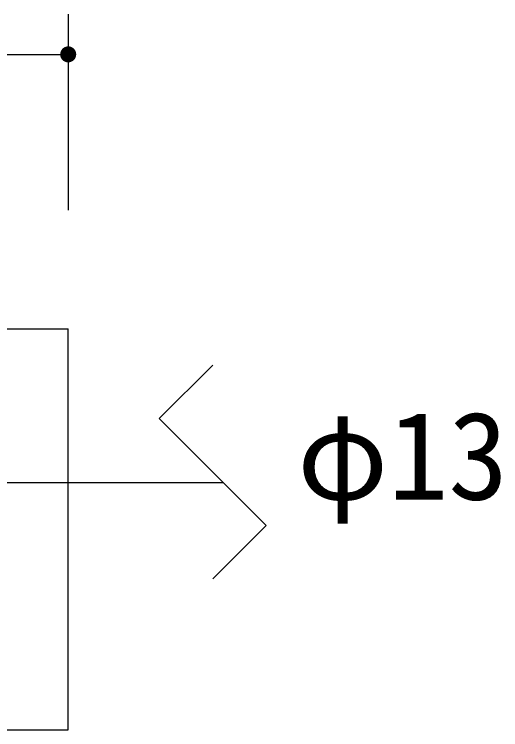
# Model space of a CAD drawing. Units: millimetres, scale not verified. Extents: x -8910 to 8910, y -6308 to 6308.
# Drawn here: x 416 to 780, y 3849 to 4384 of the extents above; entities that cross this region are included whole.
import ezdxf
from ezdxf.enums import TextEntityAlignment as Align

# ---------------------------------------------------------------- set-up
doc = ezdxf.new("R2010")
doc.units = ezdxf.units.MM
doc.header["$LTSCALE"] = 30
for name, color, linetype, lineweight in [('0-0_躯体', 3, 'Continuous', 25), ('0-3_空気管', 3, 'Continuous', 25), ('0-9_製作', 5, 'Continuous', 25), ('0-C_07', 3, 'Continuous', 25)]:
    doc.layers.add(name, color=color, linetype=linetype, lineweight=lineweight)
doc.styles.add('ＭＳ ゴシック', font='')
doc.styles.get('ＭＳ ゴシック').set_extended_font_data('MS Gothic')

msp = doc.modelspace()

# ---------------------------------------------------------------- linework, layer by layer
at = {"layer": '0-0_躯体', "color": 7}
for p, q in [((524.33, 4081.54), (564.33, 4121.54)), ((604.33, 4001.55), (524.33, 4081.54)), ((564.33, 3961.55), (604.33, 4001.55))]:
    msp.add_line(p, q, dxfattribs=at)
at = {"layer": '0-9_製作', "color": 2}
for p, q in [((456.19, 4384.22), (456.19, 4237.47)), ((56.19, 4354.22), (456.19, 4354.22))]:
    msp.add_line(p, q, dxfattribs=at)
at = {"layer": '0-9_製作'}
for points in [[(456.19, 4354.22), (453.98, 4359.8), (454.7, 4360.04)], [(456.19, 4354.22), (454.7, 4360.04), (455.44, 4360.18)], [(456.19, 4354.22), (455.44, 4360.18), (456.19, 4360.22)], [(457.32, 4360.12), (456.19, 4360.22), (456.57, 4360.21)], [(458.05, 4359.93), (456.19, 4360.22), (457.32, 4360.12)], [(458.05, 4359.93), (456.19, 4354.22), (456.19, 4360.22)], [(458.75, 4359.65), (456.19, 4354.22), (458.05, 4359.93)], [(450.19, 4354.22), (450.2, 4354.6), (456.19, 4354.22)], [(456.19, 4354.22), (450.2, 4354.6), (450.3, 4355.35)], [(456.19, 4354.22), (450.3, 4355.35), (450.49, 4356.08)], [(456.19, 4354.22), (450.49, 4356.08), (450.76, 4356.78)], [(456.19, 4354.22), (450.76, 4356.78), (451.13, 4357.44)], [(456.19, 4354.22), (451.13, 4357.44), (451.57, 4358.05)], [(456.19, 4354.22), (451.57, 4358.05), (452.08, 4358.6)], [(456.19, 4354.22), (452.08, 4358.6), (452.67, 4359.08)], [(456.19, 4354.22), (452.67, 4359.08), (453.3, 4359.48)], [(456.19, 4354.22), (453.3, 4359.48), (453.98, 4359.8)], [(459.41, 4359.29), (456.19, 4354.22), (458.75, 4359.65)], [(460.02, 4358.85), (456.19, 4354.22), (459.41, 4359.29)], [(460.57, 4358.33), (456.19, 4354.22), (460.02, 4358.85)], [(461.05, 4357.75), (456.19, 4354.22), (460.57, 4358.33)], [(461.45, 4357.11), (456.19, 4354.22), (461.05, 4357.75)], [(461.77, 4356.43), (456.19, 4354.22), (461.45, 4357.11)], [(462, 4355.72), (456.19, 4354.22), (461.77, 4356.43)], [(462.14, 4354.98), (456.19, 4354.22), (462, 4355.72)], [(462.19, 4354.22), (456.19, 4354.22), (462.14, 4354.98)], [(456.19, 4348.22), (450.19, 4354.22), (456.19, 4354.22)], [(456.19, 4348.22), (450.24, 4353.47), (450.19, 4354.22)], [(456.19, 4348.22), (450.38, 4352.73), (450.24, 4353.47)], [(456.19, 4348.22), (450.61, 4352.02), (450.38, 4352.73)], [(456.19, 4348.22), (450.93, 4351.33), (450.61, 4352.02)], [(456.19, 4348.22), (451.34, 4350.7), (450.93, 4351.33)], [(456.19, 4348.22), (451.82, 4350.12), (451.34, 4350.7)], [(456.19, 4348.22), (452.37, 4349.6), (451.82, 4350.12)], [(456.19, 4348.22), (452.98, 4349.16), (452.37, 4349.6)], [(456.19, 4348.22), (453.64, 4348.8), (452.98, 4349.16)], [(462.18, 4353.85), (456.19, 4354.22), (462.19, 4354.22)], [(462.09, 4353.1), (456.19, 4354.22), (462.18, 4353.85)], [(462.09, 4353.1), (456.19, 4348.22), (456.19, 4354.22)], [(461.9, 4352.37), (456.19, 4348.22), (462.09, 4353.1)], [(461.62, 4351.67), (456.19, 4348.22), (461.9, 4352.37)], [(461.26, 4351.01), (456.19, 4348.22), (461.62, 4351.67)], [(460.82, 4350.4), (456.19, 4348.22), (461.26, 4351.01)], [(460.3, 4349.85), (456.19, 4348.22), (460.82, 4350.4)], [(459.72, 4349.37), (456.19, 4348.22), (460.3, 4349.85)], [(459.08, 4348.97), (456.19, 4348.22), (459.72, 4349.37)], [(456.19, 4348.22), (454.34, 4348.52), (453.64, 4348.8)], [(456.19, 4348.22), (455.07, 4348.33), (454.34, 4348.52)], [(455.82, 4348.24), (455.07, 4348.33), (456.19, 4348.22)], [(458.4, 4348.65), (456.19, 4348.22), (459.08, 4348.97)], [(457.68, 4348.41), (456.19, 4348.22), (458.4, 4348.65)], [(456.94, 4348.27), (456.19, 4348.22), (457.68, 4348.41)]]:
    msp.add_solid(points, dxfattribs=at)
at = {"layer": '0-C_07'}
msp.add_line((56.19, 4148.61), (456.19, 4148.61), dxfattribs=at)
at = {"layer": '0-C_07', "color": 6}
msp.add_line((406.19, 4033.61), (572.26, 4033.61), dxfattribs=at)
at = {"layer": '0-C_07'}
msp.add_lwpolyline([(56.19, 3848.61), (456.19, 3848.61), (456.19, 4148.61)], dxfattribs=at)

# ---------------------------------------------------------------- texts
at = {"layer": '0-3_空気管', "color": 4, "style": 'ＭＳ ゴシック'}
msp.add_text('φ13', height=65.98, dxfattribs=at).set_placement((627.52, 4001), align=Align.BOTTOM_LEFT)

doc.saveas('drawing.dxf')
